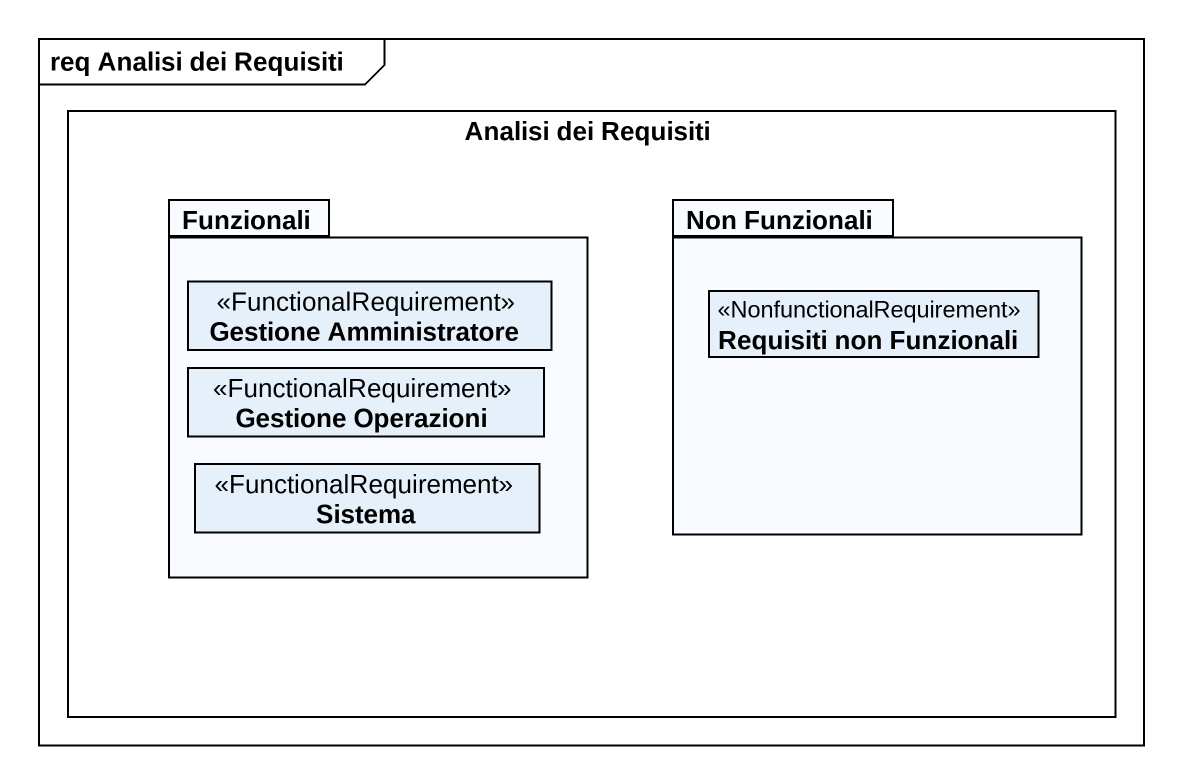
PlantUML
@startuml
mainframe req Analisi dei Requisiti
hide circle
hide empty members
rectangle "Analisi dei Requisiti" as Analisi_dei_Requisiti {
  package Funzionali {
    class "Gestione Amministratore" as Gestione_Amministratore <<FunctionalRequirement>>
    class "Gestione Operazioni" as Gestione_Operazioni <<FunctionalRequirement>>
    class Sistema <<FunctionalRequirement>>
  }
  package "Non Funzionali" as Non_Funzionali {
    class "Requisiti non Funzionali" as Requisiti_non_Funzionali <<NonfunctionalRequirement>>
  }
}
@enduml
